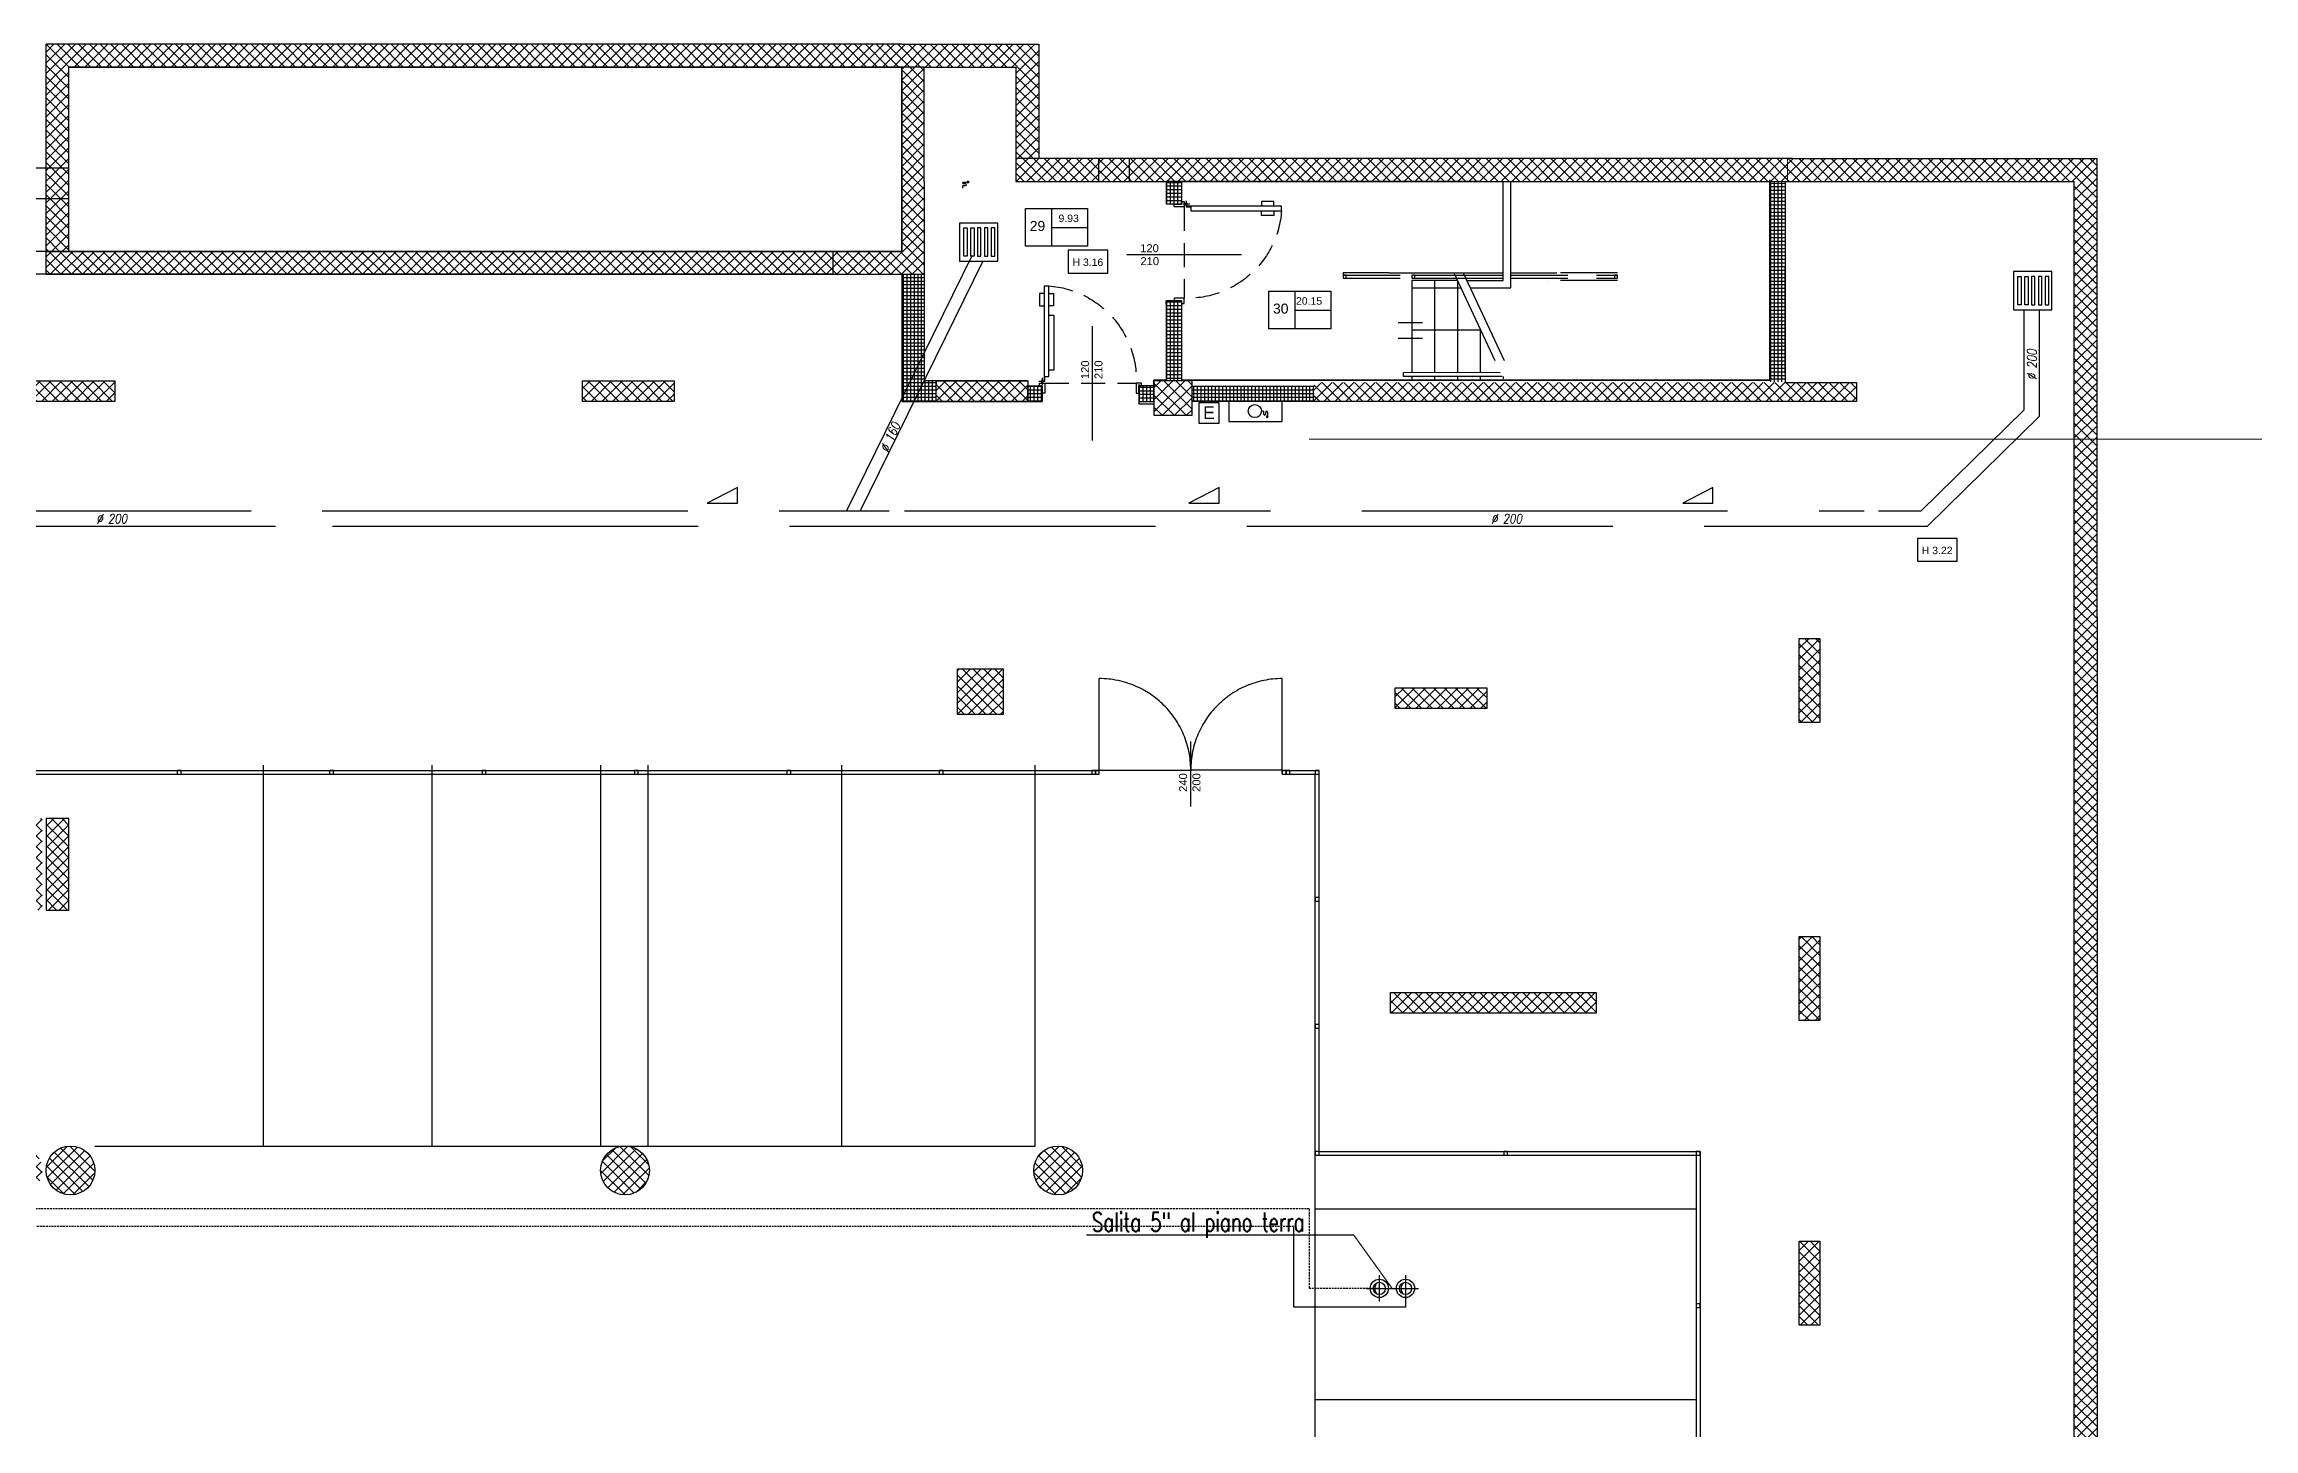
# Model space of a CAD drawing. Header units: millimetres. Extents: x 24747 to 137666, y -34589 to 43444.
# Drawn here: x 115329 to 118228, y 40539 to 42356 of the extents above; entities that cross this region are included whole.
import ezdxf
from ezdxf.enums import TextEntityAlignment as Align

# ---------------------------------------------------------------- set-up
doc = ezdxf.new("R2010")
doc.units = ezdxf.units.MM
doc.header["$LTSCALE"] = 10
for name, pattern in [('ACAD_ISO02W100', [15, 12, -3]), ('CONTINOUS', [0]), ('DASHDOT', [25.4, 12.7, -6.35, 0, -6.35]), ('HIDDEN', [0.375, 0.25, -0.125]), ('HIDDEN2', [4.7625, 3.175, -1.5875])]:
    doc.linetypes.add(name, pattern=pattern)
for name, color, linetype in [('Collettori Maxi', 7, 'Continuous'), ('EPC INTERRATO DEFINITIVO PILASTRI', 5, 'Continuous'), ('Idranti', 8, 'Continuous'), ('linea acqua bianca', 150, 'Continuous'), ('MR_MURATURA REI 120', 41, 'Continuous'), ('MR_MURATURA REI 180', 150, 'Continuous'), ('Pannelli', 7, 'Continuous'), ('TUBAZIONI', 6, 'Continuous'), ('VVF-SIMBOLI', 1, 'Continuous'), ('X_LINEE SCARICO', 1, 'Continuous'), ('X_MURI', 3, 'Continuous'), ('X_Numerazione camere', 8, 'Continuous'), ('X_Parcheggi', 5, 'Continuous'), ('X_quote serramenti interni', 251, 'CONTINOUS'), ('X_Serramenti Int', 1, 'Continuous')]:
    doc.layers.add(name, color=color, linetype=linetype)
doc.layers.add('EPC RETINI PIANO INTERRATO DEFINITIVO', color=4, linetype='Continuous', lineweight=0)
doc.layers.add('X_SCALE', color=1, linetype='Continuous', lineweight=25)
doc.styles.add('ARIAL', font='arial.ttf')
doc.styles.add('nomi', font='arial.ttf')
doc.styles.add('ROMANS', font='romans')
doc.styles.add('testo indicazioni', font='romans.shx', dxfattribs={"width": 0.8, "oblique": 10, "height": 17.5})
pattern_1 = [(45, (115279.709, -15009.218), (-7.0710678, 7.0710678), []), (135, (115279.709, -15009.218), (-7.0710678, -7.0710678), [])]
pattern_2 = [(269.999941, (115279.709, -15009.2183), (4.7625, -4.9e-06), []), (359.999941, (115279.709, -15009.2183), (4.9e-06, 4.7625), [])]
pattern_3 = [(45, (115279.709, -15009.218), (-7.0710678, 7.0710678), []), (135, (115279.709, -15009.218), (-7.0710678, -7.0710678), [])]
pattern_4 = [(269.999941, (115279.709, -15009.2183), (4.7625, -4.9e-06), []), (359.999941, (115279.709, -15009.2183), (4.9e-06, 4.7625), [])]

# ---------------------------------------------------------------- blocks, each defined once
blk = doc.blocks.new('colonna')
at = {"layer": 'TUBAZIONI', "color": 1, "linetype": 'DASHDOT'}
for p, q in [((-17, 0), (17, 0)), ((0, 17.2), (0, -17.2))]:
    blk.add_line(p, q, dxfattribs=at)
at = {"layer": 'TUBAZIONI', "color": 1}
for radius in [12, 8]:
    blk.add_circle((0, 0), radius, dxfattribs=at)
blk.add_arc((4, 0), 10, 130.4205, 229.5795, dxfattribs=at)
blk = doc.blocks.new('porta 120 metallica')
blk.add_line((66, 71.6), (66, -78.7))
at = {"linetype": 'ByBlock'}
for p, q in [((-4.4, -6.2), (3.4, -6.2)), ((0.1, -10.8), (0.1, -1.7))]:
    blk.add_line(p, q, dxfattribs=at)
at = {"color": 5, "linetype": 'HIDDEN2'}
blk.add_line((3.5, -3.5), (123.5, -3.5), dxfattribs=at)
at = {"linetype": 'ByBlock'}
for points in [[(-3.5, 0), (-3.5, -3.5), (3.5, -3.5), (3.5, 9.5), (0, 9.5), (0, 0)], [(123.5, -3.5), (123.5, 9.5), (127, 9.5), (127, 0), (130.5, 0), (130.5, -3.5)], [(8.8, -12.3), (8.8, -131.2), (3.5, -131.2), (3.5, -131.2), (2.8, -131.2), (2.8, -6.2), (3.5, -6.2), (3.5, -12.3)]]:
    blk.add_lwpolyline(points, close=True, dxfattribs=at)
for points in [[(2.8, -121.4), (-3.3, -121.4), (-3.3, -105.1), (2.8, -105.1)], [(8.8, -121.4), (14.9, -121.4), (14.9, -105.1), (8.8, -105.1)]]:
    blk.add_lwpolyline(points, dxfattribs=at)
blk.add_circle((0.1, -6.2), 1.51, dxfattribs=at)
at = {"color": 5, "linetype": 'HIDDEN2'}
blk.add_arc((0, -8), 123.6, 274.0732, 2.0664, dxfattribs=at)
blk = doc.blocks.new('Estintore')
at = {"layer": 'VVF-SIMBOLI', "color": 1}
blk.add_lwpolyline([(-0.531, -0.531), (0, -0.531), (0, 0), (-0.531, 0)], close=True, dxfattribs=at)
at = {"layer": 'VVF-SIMBOLI', "color": 1, "style": 'ARIAL'}
blk.add_text('E', height=0.332, dxfattribs=at).set_placement((-0.266, -0.421), align=Align.CENTER)

msp = doc.modelspace()

# ---------------------------------------------------------------- hatches: boundary and pattern name
at = {"layer": 'EPC RETINI PIANO INTERRATO DEFINITIVO'}
h = msp.add_hatch(dxfattribs=at)
h.set_pattern_fill('_USER', color=256, scale=10, angle=45, style=0, double=1, pattern_type=0)
h.set_pattern_definition(pattern_1)
h.paths.add_polyline_path([(115331.04039, 42356.32331), (115331.04039, 42084.30505), (115361.03923, 42084.30506), (115361.03923, 42326.32447), (116483.39357, 42326.32447), (116603.7356, 42326.32447), (116603.7356, 42206.32454), (116633.7356, 42206.32322), (116633.7356, 42356.32331), (116453.7356, 42356.32331)])
h = msp.add_hatch(dxfattribs=at)
h.set_pattern_fill('_USER', color=256, scale=10, angle=45, style=0, double=1, pattern_type=0)
h.set_pattern_definition(pattern_1)
h.paths.add_polyline_path([(116453.7356, 42084.30458), (116363.73572, 42084.30493), (116363.7356, 42054.30505), (116483.39357, 42054.30506), (116483.39357, 42176.32931), (116483.39357, 42326.32447), (116453.7356, 42326.32447)])
h = msp.add_hatch(dxfattribs=at)
h.set_pattern_fill('_USER', color=256, scale=10, angle=45, style=0, double=1, pattern_type=0)
h.set_pattern_definition(pattern_1)
h.paths.add_polyline_path([(116333.7356, 42084.30505), (116363.7356, 42084.30505), (116363.7356, 42054.30506), (115829.41661, 42054.305), (115829.41661, 42084.30506)])
h.paths.add_polyline_path([(116603.7356, 42176.32931), (116603.7356, 42206.31886), (117616.2509, 42206.27955), (117616.2509, 42176.32931)])
h = msp.add_hatch(dxfattribs=at)
h.set_pattern_fill('_USER', color=256, scale=10, angle=45, style=0, double=1, pattern_type=0)
h.set_pattern_definition(pattern_1)
h.paths.add_polyline_path([(117616.2509, 42176.27945), (117621.66599, 42176.27945), (117621.66663, 42206.2795), (117616.2509, 42206.27971)])
h.paths.add_polyline_path([(117668.31905, 42176.27945), (117668.31841, 42206.27945), (117623.01661, 42206.27945), (117621.66663, 42206.2795), (117621.66599, 42176.27945)])
h = msp.add_hatch(dxfattribs=at)
h.set_pattern_fill('_USER', color=256, scale=10, angle=45, style=0, double=1, pattern_type=0)
h.set_pattern_definition(pattern_1)
h.paths.add_polyline_path([(118022.34092, 40653.34221), (118022.34092, 41604.77162), (118022.34092, 41634.77162), (117992.34092, 41634.77162), (117992.34092, 39448.32073), (117868.39699, 39448.32073), (117838.39699, 39448.32073), (117838.39699, 39418.32073), (117868.39699, 39418.32073), (118022.34092, 39418.32073)])
h.paths.add_polyline_path([(118022.34092, 42206.27945), (117668.31841, 42206.27945), (117668.31905, 42176.27945), (117992.34092, 42176.27945), (117992.34092, 41634.77162), (118022.34092, 41634.77162)])
h.paths.add_polyline_path([(117995.98934, 41134.43265), (118018.47759, 41134.43265), (118018.47759, 41156.14857), (117995.98934, 41156.14857)], flags=24)
h.paths.add_polyline_path([(117948.69671, 39421.96915), (117948.69671, 39444.4574), (117926.9808, 39444.4574), (117926.9808, 39421.96915)], flags=24)
h.paths.add_polyline_path([(117995.98934, 40600.76576), (118018.47759, 40600.76576), (118018.47759, 40622.48168), (117995.98934, 40622.48168)], flags=24)
h.paths.add_polyline_path([(117995.98934, 41585.24347), (118018.47759, 41585.24347), (118018.47759, 41606.95939), (117995.98934, 41606.95939)], flags=24)
h.paths.add_polyline_path([(117760.21601, 42179.92787), (117760.21601, 42202.41612), (117738.50009, 42202.41612), (117738.50009, 42179.92787)], flags=24)
h = msp.add_hatch(dxfattribs=at)
h.set_pattern_fill('_USER', color=256, scale=10, angle=45, style=0, double=1, pattern_type=0)
h.set_pattern_definition(pattern_3)
h.paths.add_polyline_path([(115809.37617, 42084.30505), (115331.04039, 42084.30505), (115331.04039, 42054.30506), (115809.37617, 42054.30506)])
h = msp.add_hatch(dxfattribs=at)
h.set_pattern_fill('_USER', color=256, scale=10, angle=45, style=0, double=1, pattern_type=0)
h.set_pattern_definition(pattern_3)
h.paths.add_polyline_path([(115829.37617, 42084.30505), (115809.37617, 42084.30505), (115809.37617, 42054.30506), (115829.37617, 42054.30506)])
h = msp.add_hatch(dxfattribs=at)
h.set_pattern_fill('_USER', color=256, scale=10, angle=45, style=0, double=1, pattern_type=0)
h.set_pattern_definition(pattern_1)
h.paths.add_polyline_path([(114940.04856, 42003.22285), (114913.04856, 42003.22285), (114913.04856, 41924.30506), (114940.04856, 41924.30506)])
h.paths.add_polyline_path([(114940.04856, 41924.30506), (114913.04856, 41924.30506), (114913.04856, 41893.22285), (114940.04856, 41893.22285)])
h.paths.add_polyline_path([(115261.04077, 41978.16201), (115234.04077, 41978.16201), (115234.04077, 41924.30506), (115261.04077, 41924.30506)])
h.paths.add_polyline_path([(115306.0365, 41887.35594), (115306.0365, 41914.35594), (115261.04077, 41914.35594), (115261.04077, 41924.30506), (115234.04077, 41924.30506), (115234.04077, 41887.35594)])
h.paths.add_polyline_path([(115421.0365, 41887.35594), (115421.0365, 41914.35594), (115311.0365, 41914.35594), (115311.0365, 41887.35594)])
h.paths.add_polyline_path([(116035.02151, 41914.35594), (116035.02151, 41887.35595), (116155.02151, 41887.35595), (116155.02151, 41914.35594)])
h.paths.add_polyline_path([(116032.72081, 41889.50437), (116032.72081, 41911.99261), (116011.0049, 41911.99261), (116011.0049, 41889.50437)], flags=9)
h = msp.add_hatch(dxfattribs=at)
h.set_pattern_fill('_USER', color=256, scale=10, angle=45, style=0, double=1, pattern_type=0)
h.set_pattern_definition(pattern_1)
h.paths.add_polyline_path([(116499.14593, 41914.34089), (116619.14593, 41914.34089), (116619.14593, 41887.34089), (116499.14593, 41887.34089)])
h = msp.add_hatch(dxfattribs=at)
h.set_pattern_fill('ANSI37', color=256, scale=3.5, angle=180, style=0)
h.set_pattern_definition([(225, (157624.513, 6383.593), (7.857724, -7.857724), []), (315, (157624.513, 6383.593), (7.857724, 7.857724), [])])
h.paths.add_polyline_path([(116834.80509, 41914.34089), (116784.80509, 41914.34089), (116784.80509, 41869.34089), (116834.80509, 41869.34089)])
h = msp.add_hatch(dxfattribs=at)
h.set_pattern_fill('_USER', color=256, scale=10, angle=45, style=0, double=1, pattern_type=0)
h.set_pattern_definition(pattern_1)
h.paths.add_polyline_path([(117668.32518, 41887.33936), (117668.32465, 41912.34598), (117613.01732, 41912.34598), (116995.01442, 41912.34598), (116995.01442, 41887.31223)])
h = msp.add_hatch(dxfattribs=at)
h.set_pattern_fill('_USER', color=256, scale=10, angle=45, style=0, double=1, pattern_type=0)
h.set_pattern_definition(pattern_1)
h.paths.add_polyline_path([(117668.32465, 41912.34598), (117668.32518, 41887.33936), (117706.45272, 41887.34089), (117706.45166, 41912.34598)])
h = msp.add_hatch(dxfattribs=at)
h.set_pattern_fill('_USER', color=256, scale=10, angle=45, style=0, double=1, pattern_type=0)
h.set_pattern_definition(pattern_1)
h.paths.add_polyline_path([(117631.49252, 41576.3262), (117658.49252, 41576.3262), (117658.49252, 41466.3262), (117631.49252, 41466.3262)])
h = msp.add_hatch(dxfattribs=at)
h.set_pattern_fill('_USER', color=256, scale=10, angle=45, style=0, double=1, pattern_type=0)
h.set_pattern_definition(pattern_1)
h.paths.add_polyline_path([(116526.91573, 41536.5314), (116586.91573, 41536.5314), (116586.91573, 41476.5314), (116526.91573, 41476.5314)])
h = msp.add_hatch(dxfattribs=at)
h.set_pattern_fill('_USER', color=256, scale=10, angle=45, style=0, double=1, pattern_type=0)
h.set_pattern_definition(pattern_1)
h.paths.add_polyline_path([(117101.35344, 41511.7952), (117221.35344, 41511.7952), (117221.35344, 41484.71521), (117101.35344, 41484.71521)])
h = msp.add_hatch(dxfattribs=at)
h.set_pattern_fill('_USER', color=256, scale=10, angle=45, style=0, double=1, pattern_type=0)
h.set_pattern_definition([(45, (157624.513, 6421.593), (-7.0710678, 7.0710678), []), (135, (157624.513, 6421.593), (-7.0710678, -7.0710678), [])])
h.paths.add_polyline_path([(115331.05219, 41220.02444), (115361.05219, 41220.02444), (115361.05219, 41340.02444), (115331.05219, 41340.02444)])
h.paths.add_polyline_path([(115296.05219, 41220.0241), (115326.05219, 41220.0241), (115326.05219, 41340.0241), (115296.05219, 41340.0241)])
h = msp.add_hatch(dxfattribs=at)
h.set_pattern_fill('_USER', color=256, scale=10, angle=45, style=0, double=1, pattern_type=0)
h.set_pattern_definition(pattern_1)
h.paths.add_polyline_path([(117095.18746, 41111.76306), (117095.18746, 41084.76307), (117365.18746, 41084.76307), (117365.18746, 41111.76306)])
h.paths.add_polyline_path([(117631.55047, 41075.1442), (117658.55047, 41075.1442), (117658.55047, 41185.1442), (117631.55047, 41185.1442)])
h = msp.add_hatch(dxfattribs=at)
h.set_pattern_fill('_USER', color=256, scale=10, angle=45, style=0, double=1, pattern_type=0)
h.set_pattern_definition([(45, (157624.513, 6383.593), (-7.0710678, 7.0710678), []), (135, (157624.513, 6383.593), (-7.0710678, -7.0710678), [])])
edge = h.paths.add_edge_path()
edge.add_arc((116659.03264, 40878.26957), 32, 0, 360)
edge = h.paths.add_edge_path()
edge.add_arc((116090.6751, 40878.26957), 32, 0, 360)
edge = h.paths.add_edge_path()
edge.add_arc((115363.0444, 40878.26957), 32, 0, 360)
edge = h.paths.add_edge_path()
edge.add_arc((115294.0444, 40878.26957), 32, 0, 360)
edge = h.paths.add_edge_path()
edge.add_arc((114544.20253, 40878.26957), 32, 0, 360)
edge = h.paths.add_edge_path()
edge.add_arc((113439.50477, 40878.26957), 32, 0, 360)
h = msp.add_hatch(dxfattribs=at)
h.set_pattern_fill('_USER', color=256, scale=10, angle=45, style=0, double=1, pattern_type=0)
h.set_pattern_definition([(45, (157624.513, 6378.591), (-7.0710678, 7.0710678), []), (135, (157624.513, 6378.591), (-7.0710678, -7.0710678), [])])
h.paths.add_polyline_path([(117631.55047, 40785.28012), (117658.55047, 40785.28012), (117658.55047, 40675.28012), (117631.55047, 40675.28012)])
at = {"layer": 'MR_MURATURA REI 120'}
h = msp.add_hatch(dxfattribs=at)
h.set_pattern_fill('NET', color=5, scale=1.5, angle=269.99994123, style=0)
h.set_pattern_definition([(89.999941, (171865.816, 39607.9527), (4.7625, -4.9e-06), []), (359.999941, (171865.816, 39607.9527), (-4.9e-06, -4.7625), [])])
h.paths.add_polyline_path([(116820.83605, 42176.28729), (116800.83657, 42176.28868), (116800.8353, 42146.52541), (116820.8353, 42146.5268)])
h = msp.add_hatch(dxfattribs=at)
h.set_pattern_fill('NET', color=5, scale=1.5, angle=180, style=0)
h.set_pattern_definition([(7e-15, (114093.9926, -13157.677), (6e-16, -4.7625), []), (270, (114093.9926, -13157.677), (-4.7625, -9e-16), [])])
h.paths.add_polyline_path([(116784.80509, 41887.34089), (116784.80509, 41907.81086), (116764.97399, 41907.76414), (116764.97399, 41887.34089)])
at = {"layer": 'MR_MURATURA REI 180'}
h = msp.add_hatch(dxfattribs=at)
h.set_pattern_fill('NET', color=5, scale=1.5, angle=269.99994123, style=0)
h.set_pattern_definition(pattern_4)
h.paths.add_polyline_path([(117613.01672, 42176.28109), (117593.01724, 42176.28248), (117593.01653, 41913.32686), (117613.01653, 41913.32825)])
h = msp.add_hatch(dxfattribs=at)
h.set_pattern_fill('NET', color=5, scale=1.5, angle=269.99994123, style=0)
h.set_pattern_definition(pattern_2)
h.paths.add_polyline_path([(116453.73562, 41891.15901), (116483.39359, 41951.51265), (116483.39357, 42054.30506), (116453.7356, 42054.30506)])
h = msp.add_hatch(dxfattribs=at)
h.set_pattern_fill('NET', color=5, scale=1.5, angle=269.99994123, style=0)
h.set_pattern_definition([(89.999941, (171865.8156, 39451.1903), (4.7625, -4.9e-06), []), (359.999941, (171865.8156, 39451.1903), (-4.9e-06, -4.7625), [])])
h.paths.add_polyline_path([(116820.83579, 42019.52487), (116800.83631, 42019.52626), (116800.83542, 41915.32698), (116820.83542, 41915.32837)])
h = msp.add_hatch(dxfattribs=at)
h.set_pattern_fill('NET', color=5, scale=1.5, angle=269.99994123, style=0)
h.set_pattern_definition(pattern_2)
h.paths.add_polyline_path([(116469.68684, 41887.34089), (116453.73562, 41887.34089), (116453.73562, 41891.15901), (116483.39359, 41951.51265), (116483.39359, 41915.23399)])
h = msp.add_hatch(dxfattribs=at)
h.set_pattern_fill('NET', color=5, scale=1.5, angle=269.99994123, style=0)
h.set_pattern_definition(pattern_2)
h.paths.add_polyline_path([(116499.14593, 41887.3409), (116499.14593, 41887.34091), (116499.14593, 41914.34089), (116483.39359, 41914.34089), (116483.39359, 41915.23399), (116469.68684, 41887.34089)])
h = msp.add_hatch(dxfattribs=at)
h.set_pattern_fill('NET', color=5, scale=1.5, angle=269.99994123, style=0)
h.set_pattern_definition(pattern_4)
h.paths.add_polyline_path([(116619.14593, 41887.34089), (116619.14593, 41907.81086), (116637.97456, 41907.7665), (116637.97399, 41887.34089)])
h = msp.add_hatch(dxfattribs=at)
h.set_pattern_fill('NET', color=5, scale=1.5, angle=269.99994123, style=0)
h.set_pattern_definition([(269.999941, (115279.709, -15009.2183), (4.7625, -4.9e-06), []), (359.999941, (115279.709, -15009.2183), (4.9e-06, 4.7625), [])])
h.paths.add_polyline_path([(116995.01442, 41907.31223), (116834.80509, 41907.30577), (116834.80509, 41887.30577), (116995.01442, 41887.31223)])

# ---------------------------------------------------------------- linework, layer by layer
at = {"layer": 'Collettori Maxi', "lineweight": 0, "ltscale": 10}
msp.add_line((120952.81743, 41837.90995, 0), (116988.50973, 41837.90995, 0), dxfattribs=at)
at = {"layer": 'EPC INTERRATO DEFINITIVO PILASTRI', "elevation": 0}
msp.add_lwpolyline([(116499.14593, 41914.34089), (116619.14593, 41914.34089), (116619.14593, 41887.34089), (116499.14593, 41887.34089)], close=True, dxfattribs=at)
at = {"layer": 'EPC INTERRATO DEFINITIVO PILASTRI'}
msp.add_lwpolyline([(116834.80509, 41914.34089), (116784.80509, 41914.34089), (116784.80509, 41869.34089), (116834.80509, 41869.34089)], close=True, dxfattribs=at)
for centre in [(116090.6751, 40878.26957, 0), (116659.03264, 40878.26957, 0)]:
    msp.add_circle(centre, 32, dxfattribs=at)
at = {"layer": 'EPC RETINI PIANO INTERRATO DEFINITIVO'}
for p, q in [((117616.2509, 42176.32931, 0), (117616.2509, 42206.27955, 0)), ((117586.2509, 42176.32931, 0), (117616.2509, 42176.32931, 0))]:
    msp.add_line(p, q, dxfattribs=at)
at = {"layer": 'Idranti'}
for p, q in [((116533.43631, 42169.3073), (116533.43631, 42167.33994)), ((116537.38417, 42170.553), (116534.77919, 42170.553)), ((116534.83865, 42175.22399), (116540.10938, 42175.22399)), ((116537.44176, 42173.0474), (116534.83865, 42173.0474)), ((116542.2124, 42175.22399), (116540.10938, 42176.48061)), ((116540.10938, 42176.48061), (116540.10938, 42173.96738)), ((116542.2124, 42175.22399), (116540.10938, 42173.96738)), ((116483.39357, 42130.79821, 0), (116483.39357, 42060.79821, 0)), ((116883.07999, 41887.30913, 0), (116883.07999, 41861.30913, 0)), ((116927.65321, 41874.85053, 0), (116925.68585, 41874.85053, 0)), ((116928.89891, 41870.90267, 0), (116928.89891, 41873.50765, 0)), ((116931.39331, 41870.84508, 0), (116931.39331, 41873.44819, 0)), ((116933.5699, 41866.07443, 0), (116932.31328, 41868.17746, 0)), ((116934.82651, 41868.17746, 0), (116932.31328, 41868.17746, 0)), ((116933.5699, 41873.44819, 0), (116933.5699, 41868.17746, 0)), ((116933.5699, 41866.07443, 0), (116934.82651, 41868.17746, 0)), ((116953.07999, 41861.30913, 0), (116953.07999, 41887.30913, 0)), ((116883.07999, 41861.30913, 0), (116953.07999, 41861.30913, 0))]:
    msp.add_line(p, q, dxfattribs=at)
at = {"layer": 'Idranti', "elevation": 0}
msp.add_lwpolyline([(116953.07999, 41876.8812), (116953.07999, 41887.30913), (116883.07999, 41887.30913)], dxfattribs=at)
at = {"layer": 'Idranti'}
msp.add_circle((116917.0934, 41874.85053, 0), 8.59245, dxfattribs=at)
for centre, radius, start, end in [((116534.68553, 42169.3073), 1.24922, 85.7003626, 180), ((116534.83865, 42174.1357), 1.0883, 90, 270), ((116537.47782, 42171.7987), 1.24922, 265.7003626, 91.65414915), ((116927.65321, 41873.60131, 0), 1.24922, 355.7003626, 90), ((116930.14461, 41870.80902, 0), 1.24922, 175.7003626, 1.65414915), ((116932.4816, 41873.44819, 0), 1.0883, 0, 180)]:
    msp.add_arc(centre, radius, start, end, dxfattribs=at)
at = {"layer": 'linea acqua bianca', "linetype": 'ACAD_ISO02W100', "ltscale": 4}
for p, q in [((109621.93801, 42193.90076), (115361.03923, 42193.90076)), ((109621.93801, 42153.90076), (115361.03923, 42153.90076))]:
    msp.add_line(p, q, dxfattribs=at)
at = {"layer": 'MR_MURATURA REI 120', "color": 5}
msp.add_lwpolyline([(116784.80509, 41887.34089), (116784.80509, 41887.34089), (116784.80509, 41907.81086), (116764.97399, 41907.76414), (116764.97399, 41887.34089), (116784.80509, 41887.34089)], dxfattribs=at)
at = {"layer": 'MR_MURATURA REI 180', "color": 5}
msp.add_line((116995.01442, 41907.20856, 0), (116834.80509, 41907.20856), dxfattribs=at)
at = {"layer": 'MR_MURATURA REI 180', "color": 5, "elevation": 0}
msp.add_lwpolyline([(116619.14593, 41887.34089), (116619.14593, 41887.34089), (116619.14593, 41907.81086), (116637.97456, 41907.7665), (116637.97399, 41887.34089), (116619.14593, 41887.34089)], dxfattribs=at)
at = {"layer": 'Pannelli', "color": 1, "linetype": 'Continuous'}
msp.add_line((117046.96845, 40793.15864, 0), (116696.15248, 40793.15864, 0), dxfattribs=at)
at = {"layer": 'Pannelli', "color": 1, "linetype": 'Continuous', "lineweight": 0}
msp.add_line((117046.96845, 40793.15864, 0), (117097.436, 40723.47874), dxfattribs=at)
at = {"layer": 'TUBAZIONI', "linetype": 'HIDDEN'}
for p, q in [((116988.50973, 40827.79318, 0), (113024.20203, 40827.79318, 0)), ((116988.50973, 40827.79318, 0), (116988.50973, 40723.47874)), ((116968.20227, 40804.66637), (113047.24275, 40804.66637)), ((117080.48396, 40723.47874), (116988.50973, 40723.47874))]:
    msp.add_line(p, q, dxfattribs=at)
at = {"layer": 'TUBAZIONI'}
for p, q in [((116968.20227, 40698.95221), (116968.20227, 40804.66637)), ((117114.83944, 40723.47874), (117114.83944, 40698.95221)), ((117003.50973, 40698.95221), (116968.20227, 40698.95221)), ((117114.83944, 40698.95221), (117003.50973, 40698.95221))]:
    msp.add_line(p, q, dxfattribs=at)
at = {"layer": 'X_LINEE SCARICO', "linetype": 'ACAD_ISO02W100', "ltscale": 2}
msp.add_line((116712.15561, 42206.42567, 0), (116712.15561, 42176.42566, 0), dxfattribs=at)
at = {"layer": 'X_LINEE SCARICO', "linetype": 'ACAD_ISO02W100', "ltscale": 4}
for p, q in [((116752.15561, 42206.42567, 0), (116752.15561, 42176.42566, 0)), ((116545.89291, 42078.69811), (116381.32544, 41743.80505, 0)), ((116560.25278, 42071.64163), (116399.15289, 41743.80505, 0)), ((117926.30436, 42008.32685), (117926.30436, 41876.06595)), ((117946.30436, 42008.32685), (117946.30436, 41867.6688)), ((117926.30436, 41876.06595), (117791.4752, 41743.80505)), ((117946.30436, 41867.6688), (117799.64704, 41723.80505)), ((116238.1705, 41774.4239, 0), (116198.51955, 41754.09133, 0)), ((116198.51955, 41754.09133, 0), (116238.1705, 41754.09133, 0)), ((116238.1705, 41754.09133, 0), (116238.1705, 41774.4239, 0)), ((116870.32017, 41774.4239, 0), (116830.66922, 41754.09133, 0)), ((116830.66922, 41754.09133, 0), (116870.32017, 41754.09133, 0)), ((116870.32017, 41754.09133, 0), (116870.32017, 41774.4239, 0)), ((117518.19505, 41774.4239, 0), (117478.54411, 41754.09133, 0)), ((117478.54411, 41754.09133, 0), (117518.19505, 41754.09133, 0)), ((117518.19505, 41754.09133, 0), (117518.19505, 41774.4239, 0)), ((113952.1259, 41723.80505, 0), (115706.72218, 41723.80505, 0)), ((114520.1306, 41743.80505, 0), (115673.16334, 41743.80505, 0)), ((115693.16334, 41743.80505, 0), (116437.49766, 41743.80505, 0)), ((115706.72218, 41723.80505, 0), (117799.64704, 41723.80505, 0)), ((116457.49766, 41743.80505, 0), (117716.4721, 41743.80505, 0)), ((117735.38909, 41743.80505, 0), (117791.4752, 41743.80505, 0))]:
    msp.add_line(p, q, dxfattribs=at)
for points in [[(116529.78788, 42071.64163), (116579.78788, 42071.64163), (116579.78788, 42121.64163), (116529.78788, 42121.64163)], [(116539.78035, 42078.14163), (116535.28035, 42078.14163), (116535.28035, 42115.14163), (116539.78035, 42115.14163)], [(116548.78035, 42078.14163), (116544.28035, 42078.14163), (116544.28035, 42115.14163), (116548.78035, 42115.14163)], [(116553.28035, 42078.14163), (116557.78035, 42078.14163), (116557.78035, 42115.14163), (116553.28035, 42115.14163)], [(116562.28035, 42078.14163), (116566.78035, 42078.14163), (116566.78035, 42115.14163), (116562.28035, 42115.14163)], [(116571.28035, 42078.14163), (116575.78035, 42078.14163), (116575.78035, 42115.14163), (116571.28035, 42115.14163)], [(117912.81189, 42007.90845), (117962.81189, 42007.90845), (117962.81189, 42057.90845), (117912.81189, 42057.90845)], [(117922.80436, 42014.40845), (117918.30436, 42014.40845), (117918.30436, 42051.40845), (117922.80436, 42051.40845)], [(117931.80436, 42014.40845), (117927.30436, 42014.40845), (117927.30436, 42051.40845), (117931.80436, 42051.40845)], [(117936.30436, 42014.40845), (117940.80436, 42014.40845), (117940.80436, 42051.40845), (117936.30436, 42051.40845)], [(117945.30436, 42014.40845), (117949.80436, 42014.40845), (117949.80436, 42051.40845), (117945.30436, 42051.40845)], [(117954.30436, 42014.40845), (117958.80436, 42014.40845), (117958.80436, 42051.40845), (117954.30436, 42051.40845)]]:
    msp.add_lwpolyline(points, close=True, dxfattribs=at)
at = {"layer": 'X_MURI'}
for p, q in [((116453.7356, 42356.32331, 0), (115331.04039, 42356.32331, 0)), ((115331.04039, 42084.30506, 0), (115331.04039, 42356.32331, 0)), ((116453.7356, 42356.32331, 0), (116633.7356, 42356.32331, 0)), ((116633.7356, 42356.32331, 0), (116633.7356, 42206.31751, 0)), ((116483.39357, 42326.32447), (115361.03923, 42326.32447)), ((115361.03923, 42084.30506, 0), (115361.03923, 42326.32447)), ((116483.39357, 42326.32352, 0), (116468.39357, 42326.32352, 0)), ((116483.39357, 42326.32447), (116603.7356, 42326.32447, 0)), ((116603.7356, 42326.32447, 0), (116603.7356, 42206.31751, 0)), ((116603.7356, 42206.32454, 0), (116603.7356, 42176.32931, 0)), ((116483.39357, 42176.32931, 0), (116483.39357, 42054.30505, 0)), ((117593.01652, 42176.40637, 0), (117593.01653, 41915.32653)), ((117613.01596, 42176.32931, 0), (117613.01732, 41912.34598, 0)), ((115331.04039, 42084.30505, 0), (116333.7356, 42084.30505, 0)), ((115331.04039, 42054.30505, 0), (115331.04039, 42084.30505, 0)), ((116363.7356, 42054.30505, 0), (116363.73572, 42084.30493, 0)), ((115331.04039, 42054.30505, 0), (116343.73633, 42054.30498)), ((116363.7356, 42054.30506, 0), (116343.73633, 42054.30498)), ((116363.7356, 42054.30505, 0), (116483.39357, 42054.30506, 0)), ((116453.7356, 42054.30506), (116453.73562, 41887.34089, 0)), ((116483.39357, 42054.30505, 0), (116483.39359, 41914.34089)), ((116499.14593, 41914.34089), (116483.39359, 41914.34089)), ((116619.14593, 41914.34089), (116499.14593, 41914.34089)), ((116499.14593, 41914.34089), (116499.14593, 41907.76592)), ((117706.45166, 41887.34089, 0), (116834.80509, 41887.30577, 0))]:
    msp.add_line(p, q, dxfattribs=at)
at = {"layer": 'X_MURI', "ltscale": 4}
for p, q in [((116483.39357, 42176.32931, 0), (116483.39357, 42326.32352, 0)), ((117623.01661, 42206.27945, 0), (116603.7356, 42206.32454, 0)), ((117623.01661, 42206.27945, 0), (118022.34092, 42206.27945)), ((118022.34092, 41604.77162, 0), (118022.34092, 42206.27945, 0)), ((116603.7356, 42176.32931, 0), (117593.01651, 42176.32931, 0)), ((117593.01652, 42176.40637, 0), (117593.01611, 41915.32653, 0)), ((117613.01661, 42176.27945, 0), (117992.34092, 42176.27945, 0)), ((117918.32823, 42176.27945), (117992.34092, 42176.27945, 0)), ((117992.34092, 41634.77162, 0), (117992.34092, 42176.27945, 0)), ((116333.7356, 42084.30506, 0), (113390.29494, 42084.30506, 0)), ((116343.73633, 42054.30498), (113420.29494, 42054.30506, 0)), ((116333.7356, 42054.30506, 0), (116363.7356, 42054.30506, 0)), ((117613.01639, 42064.30462), (117613.01655, 42064.30462)), ((117613.01729, 41924.30462), (117613.01655, 42064.30462)), ((116453.73562, 41887.34089, 0), (116637.97226, 41887.34091)), ((116619.14593, 41887.34091), (116499.14593, 41887.34091)), ((117992.34092, 39448.32073, 0), (117992.34092, 41634.77162, 0)), ((118022.34092, 41604.77162, 0), (118022.34092, 40586.84132)), ((118022.34092, 40653.34221, 0), (118022.34092, 39418.32073, 0))]:
    msp.add_line(p, q, dxfattribs=at)
at = {"layer": 'X_MURI', "ltscale": 2}
for p, q in [((116800.83584, 42176.28868, 0), (116800.83579, 42146.52541, 0)), ((116820.83584, 42176.28865, 0), (116820.83579, 42146.52551, 0)), ((116800.83558, 42019.52541, 0), (116800.83542, 41915.32841)), ((116820.83558, 42019.52551, 0), (116820.83542, 41915.32837)), ((116800.83542, 41915.32841), (116784.80509, 41915.32841))]:
    msp.add_line(p, q, dxfattribs=at)
at = {"layer": 'X_MURI', "color": 253}
msp.add_line((116820.83584, 42176.28865, 0), (116800.83584, 42176.28868, 0), dxfattribs=at)
at = {"layer": 'X_MURI', "ltscale": 30}
for p, q in [((117213.19571, 42176.28845, 0), (116820.83584, 42176.28865, 0)), ((117243.01667, 42046.36482, 0), (117243.01773, 42176.32945, 0)), ((117253.01659, 42036.36425, 0), (117253.01773, 42176.32937, 0)), ((117593.01652, 42176.25225, 0), (117593.01652, 42176.40637, 0)), ((116800.83581, 42146.52541, 0), (116800.83583, 42146.52541, 0)), ((116800.83581, 42146.52541, 0), (116800.83583, 42146.52541, 0)), ((116820.83579, 42146.52487, 0), (116806.80532, 42146.52544, 0)), ((116820.83579, 42146.52487, 0), (116806.80532, 42146.52544, 0)), ((117195.08139, 42046.36753, 0), (117243.01667, 42046.36482, 0)), ((116800.83578, 42014.96911, 0), (116800.83631, 42019.52626, 0)), ((116800.83578, 42014.96911, 0), (116800.83631, 42019.52626, 0)), ((116820.83579, 42019.52487, 0), (116806.80081, 42019.52544, 0)), ((117199.75162, 42036.36727, 0), (117253.01659, 42036.36425, 0)), ((116638.02038, 41907.76639), (116637.97226, 41887.34091, 0)), ((116764.97456, 41907.7663), (116764.97399, 41902.70941, 0)), ((117593.01611, 41915.32679, 0), (116820.83542, 41915.32832)), ((116637.97399, 41884.30505, 0), (116637.97399, 41884.30507, 0)), ((116637.97399, 41884.30505, 0), (116637.97399, 41884.30507, 0)), ((116764.97399, 41884.30457, 0), (116784.80509, 41884.3046, 0)), ((116883.07999, 41887.30913, 0), (116883.07999, 41877.67795, 0))]:
    msp.add_line(p, q, dxfattribs=at)
at = {"layer": 'X_MURI', "ltscale": 10}
for p, q in [((116806.80532, 42146.52544, 0), (116800.83579, 42146.52541, 0)), ((116806.80532, 42146.52544, 0), (116800.83579, 42146.52541, 0)), ((116349.70083, 42054.30562, 0), (116343.73632, 42054.30559, 0)), ((116349.70083, 42054.30562, 0), (116343.73632, 42054.30559, 0)), ((116806.80081, 42019.52544, 0), (116800.8363, 42019.52541, 0)), ((116806.80081, 42019.52544, 0), (116800.8363, 42019.52541, 0)), ((116764.97399, 41910.27366, 0), (116764.97399, 41884.30554, 0)), ((116764.99181, 41907.76418), (116764.97399, 41884.30554, 0))]:
    msp.add_line(p, q, dxfattribs=at)
at = {"layer": 'X_MURI', "elevation": 0}
for points in [[(115361.03923, 42326.32447), (116453.7356, 42326.32447), (116453.7356, 42084.30458), (115361.03923, 42084.30506), (115361.03923, 42326.32447)], [(116333.7356, 42084.30505), (116453.7356, 42084.30458), (116453.7356, 42326.32447)], [(116619.3595, 41914.34089), (116619.3595, 41907.81036), (116637.97456, 41907.81036)], [(117613.01732, 41912.34598), (117706.45166, 41912.34598), (117706.45272, 41887.34089)]]:
    msp.add_lwpolyline(points, dxfattribs=at)
at = {"layer": 'X_MURI', "ltscale": 4, "elevation": 0}
for points in [[(115311.0365, 41914.35594), (115421.0365, 41914.35594), (115421.0365, 41887.35594), (115311.0365, 41887.35594), (115311.0365, 41914.35594)], [(116820.83542, 41915.32697), (117593.01611, 41915.32653)]]:
    msp.add_lwpolyline(points, dxfattribs=at)
msp.add_lwpolyline([(116035.02151, 41914.35594), (116155.02151, 41914.35594), (116155.02151, 41887.35595), (116035.02151, 41887.35595)], close=True, dxfattribs=at)
at = {"layer": 'X_MURI'}
for points in [[(116784.80509, 41915.32841), (116784.8228, 41907.8109), (116764.97457, 41907.81314)], [(116784.80509, 41907.76639), (116784.80509, 41915.32841)]]:
    msp.add_lwpolyline(points, dxfattribs=at)
at = {"layer": 'X_MURI', "ltscale": 30}
msp.add_lwpolyline([(116784.80509, 41884.3046), (116784.80509, 41869.34089), (116834.80509, 41869.34089), (116834.80463, 41887.30577)], dxfattribs=at)
at = {"layer": 'X_MURI', "elevation": 0}
for points in [[(117631.49252, 41576.3262), (117658.49252, 41576.3262), (117658.49252, 41466.3262), (117631.49252, 41466.3262)], [(116526.91573, 41536.5314), (116586.91573, 41536.5314), (116586.91573, 41476.5314), (116526.91573, 41476.5314)], [(116526.91573, 41536.5314), (116586.91573, 41536.5314), (116586.91573, 41476.5314), (116526.91573, 41476.5314)], [(117101.35344, 41511.7952), (117221.35344, 41511.7952), (117221.35344, 41484.71521), (117101.35344, 41484.71521)], [(117631.55047, 41185.1442), (117658.55047, 41185.1442), (117658.55047, 41075.1442), (117631.55047, 41075.1442)], [(117095.18746, 41111.76306), (117365.18746, 41111.76306), (117365.18746, 41084.76307), (117095.18746, 41084.76307)], [(117631.55047, 40785.28012), (117658.55047, 40785.28012), (117658.55047, 40675.28012), (117631.55047, 40675.28012)]]:
    msp.add_lwpolyline(points, close=True, dxfattribs=at)
at = {"layer": 'X_MURI', "ltscale": 2}
msp.add_lwpolyline([(115331.05219, 41220.02444), (115361.05219, 41220.02444), (115361.05219, 41340.02444), (115331.05219, 41340.02444)], close=True, dxfattribs=at)
at = {"layer": 'X_MURI', "ltscale": 30}
msp.add_circle((115363.0444, 40878.26957, 0), 32, dxfattribs=at)
at = {"layer": 'X_MURI'}
for centre in [(116090.6751, 40878.26957, 0), (116659.03264, 40878.26957, 0)]:
    msp.add_circle(centre, 32, dxfattribs=at)
at = {"layer": 'X_Numerazione camere'}
for p, q in [((116650.32638, 42140.66991), (116650.32638, 42091.12897)), ((116650.32638, 42140.66991), (116650.32638, 42091.12897)), ((116650.32638, 42115.89944), (116697.48908, 42115.89944)), ((116650.32638, 42115.89944), (116697.48908, 42115.89944)), ((116969.53076, 42032.22514), (116969.53076, 41982.6842)), ((116969.53076, 42032.22514), (116969.53076, 41982.6842)), ((116969.53076, 42007.45467), (117016.69346, 42007.45467)), ((116969.53076, 42007.45467), (117016.69346, 42007.45467))]:
    msp.add_line(p, q, dxfattribs=at)
for points in [[(116616.11378, 42140.66991), (116697.48908, 42140.66991), (116697.48908, 42091.12897), (116616.11378, 42091.12897)], [(116616.11378, 42140.66991), (116697.48908, 42140.66991), (116697.48908, 42091.12897), (116616.11378, 42091.12897)], [(116672.14946, 42055.96472), (116724.11624, 42055.96472), (116724.11624, 42085.96472), (116672.14946, 42085.96472)], [(116935.31816, 42032.22514), (117016.69346, 42032.22514), (117016.69346, 41982.6842), (116935.31816, 41982.6842)], [(116935.31816, 42032.22514), (117016.69346, 42032.22514), (117016.69346, 41982.6842), (116935.31816, 41982.6842)], [(117786.56965, 41677.76931), (117838.53643, 41677.76931), (117838.53643, 41707.76931), (117786.56965, 41707.76931)]]:
    msp.add_lwpolyline(points, close=True, dxfattribs=at)
at = {"layer": 'X_Parcheggi', "ltscale": 4}
for p, q in [((115616.35247, 40910.27038, 0), (115616.35247, 41410.27038, 0)), ((115837.66053, 40910.27038, 0), (115837.66053, 41410.27038, 0)), ((116058.9686, 40910.27038, 0), (116058.9686, 41410.27038, 0)), ((116120.9686, 40910.27038, 0), (116120.9686, 41410.27038, 0)), ((116375.00257, 40910.27038, 0), (116375.00257, 41410.27038, 0)), ((116629.03654, 40910.27038, 0), (116629.03654, 41410.27038, 0)), ((116629.03654, 40910.27038, 0), (116629.03654, 41410.27038, 0)), ((115395.0444, 40910.27038, 0), (116629.03654, 40910.27038, 0)), ((116996.36263, 40310.31125, 0), (116996.36263, 40910.27038, 0)), ((116996.36263, 40827.79318, 0), (117496.36263, 40827.79318, 0)), ((116996.36263, 40827.79318, 0), (117496.36263, 40827.79318, 0)), ((116996.36263, 40577.79318, 0), (117496.36263, 40577.79318, 0))]:
    msp.add_line(p, q, dxfattribs=at)
at = {"layer": 'X_SCALE', "ltscale": 0.5}
for p, q in [((117593.01448, 41917.30744, 0), (117593.01652, 42178.1752, 0)), ((117033.0155, 42056.36723, 0), (117033.01438, 42049.36575, 0)), ((117093.01676, 42056.37113, 0), (117178.0957, 42056.36903, 0)), ((117123.01673, 42046.36822, 0), (117123.01649, 41925.24736)), ((117127.01506, 42053.3727, 0), (117243.01673, 42053.3727, 0)), ((117127.01506, 42049.3727, 0), (117243.01669, 42049.3727, 0)), ((117153.01667, 42046.36555, 0), (117153.01575, 41925.24209)), ((117183.01593, 42046.36532, 0), (117183.015, 41925.24187, 0)), ((117213.01667, 42046.36504, 0), (117213.01667, 42046.27313, 0)), ((117303.01667, 42046.36432, 0), (117303.01667, 42046.36293, 0)), ((117105.28091, 41991.27758, 0), (117137.14082, 41991.27758, 0)), ((117105.28076, 41970.4586, 0), (117137.14066, 41970.45811, 0)), ((117212.11002, 41980.86726, 0), (117123.0166, 41980.86795, 0)), ((117213.01617, 41981.59447, 0), (117213.01362, 41925.24328)), ((117239.13695, 41925.24209), (117112.09547, 41925.25046)), ((117112.09547, 41920.25046), (117112.09547, 41925.25046)), ((117112.09547, 41920.25046), (117112.09547, 41925.25046)), ((117241.59651, 41920.24209), (117112.09547, 41920.25046)), ((117123.01648, 41920.24741), (117123.01647, 41915.3685)), ((117153.01564, 41920.24209), (117153.01565, 41919.30332)), ((117153.01571, 41920.24209), (117153.01567, 41915.36844)), ((117153.01567, 41920.24209), (117153.01568, 41919.31113)), ((117183.01564, 41920.24209), (117183.01565, 41919.30355)), ((117183.01571, 41920.24209), (117183.01567, 41915.36838)), ((117183.01567, 41920.24209), (117183.01568, 41919.31137)), ((117213.01564, 41920.24209), (117213.01565, 41919.30379)), ((117213.01571, 41920.24209), (117213.01567, 41915.36832)), ((117213.01567, 41920.24209), (117213.01568, 41919.31161)), ((117243.01367, 41920.24209), (117243.01365, 41917.19954)), ((117243.01561, 41920.24209), (117243.01563, 41917.20832)), ((117243.01564, 41920.24209), (117243.01565, 41919.30403)), ((117243.01567, 41920.24209), (117243.01568, 41919.31185))]:
    msp.add_line(p, q, dxfattribs=at)
at = {"layer": 'X_SCALE', "linetype": 'HIDDEN', "ltscale": 30}
for p, q in [((117093.01675, 42056.36886, 0), (117033.0155, 42056.36105, 0)), ((117033.0155, 42053.36573, 0), (117123.01646, 42053.36924, 0)), ((117033.0155, 42049.36575, 0), (117123.01662, 42049.3692, 0)), ((117183.01523, 42046.36822, 0), (117123.01673, 42046.36602, 0)), ((117178.0957, 42056.36903, 0), (117243.01675, 42056.36673, 0)), ((117253.01669, 42049.3727, 0), (117393.01669, 42049.3727, 0)), ((117253.01673, 42053.3727, 0), (117393.01672, 42053.3727, 0)), ((117253.01675, 42056.36638, 0), (117313.31476, 42056.36425, 0)), ((117393.01667, 42046.36385, 0), (117303.01619, 42046.36433, 0)), ((117393.01675, 42056.36385, 0), (117313.31476, 42056.36425, 0)), ((117123.01671, 42036.37161, 0), (117187.4364, 42036.36796, 0))]:
    msp.add_line(p, q, dxfattribs=at)
at = {"layer": 'X_SCALE', "linetype": 'DASHDOT'}
for p, q in [((117178.0957, 42056.36903, 0), (117243.01568, 41917.35708)), ((117190.4108, 42056.36859, 0), (117255.33077, 41917.35664))]:
    msp.add_line(p, q, dxfattribs=at)
at = {"layer": 'X_SCALE', "ltscale": 0.5, "elevation": 0}
for points in [[(117033.01394, 42049.36705), (117037.01394, 42049.36705), (117037.01394, 42053.36705), (117033.01394, 42053.36705)], [(117123.01506, 42049.3727), (117127.01506, 42049.3727), (117127.01506, 42053.3727), (117123.01506, 42053.3727)], [(117389.01671, 42049.3727), (117393.01671, 42049.3727), (117393.01671, 42053.3727), (117389.01671, 42053.3727)]]:
    msp.add_lwpolyline(points, close=True, dxfattribs=at)
at = {"layer": 'X_Serramenti Int', "linetype": 'HIDDEN', "ltscale": 100}
for p, q in [((116713.07652, 41403.77038, 0), (116713.07652, 41523.77038, 0)), ((116953.07652, 41403.77038, 0), (116953.07652, 41523.77038, 0)), ((116833.07729, 41355.71527, 0), (116833.07729, 41441.02889, 0)), ((116713.07652, 41398.77038, 0), (116713.07652, 41403.77038, 0)), ((116713.07652, 41403.77038, 0), (116833.07652, 41403.77038, 0)), ((116713.07652, 41403.77038, 0), (116833.07652, 41403.77038, 0)), ((116953.07652, 41403.77038, 0), (116833.07652, 41403.77038, 0)), ((116953.07652, 41403.77038, 0), (116833.07652, 41403.77038, 0)), ((116953.07652, 41398.77038, 0), (116953.07652, 41403.77038, 0)), ((116963.07652, 41398.77038, 0), (116963.07652, 41403.77038, 0))]:
    msp.add_line(p, q, dxfattribs=at)
at = {"layer": 'X_Serramenti Int'}
for p, q in [((113165.46129, 41398.27038, 0), (116713.07652, 41398.27038, 0)), ((113178.91107, 41403.27038, 0), (116713.07652, 41403.27038, 0)), ((116953.07652, 41403.27038, 0), (117001.34744, 41403.27038, 0)), ((116953.07652, 41398.27038, 0), (116996.34744, 41398.27038, 0)), ((116996.34744, 40898.27038, 0), (116996.34744, 41398.27038, 0)), ((117001.34744, 40903.27038, 0), (117001.34744, 41403.27038, 0)), ((116996.34744, 40898.27038, 0), (117496.34744, 40898.27038, 0)), ((117001.34744, 40903.27038, 0), (117501.34744, 40903.27038, 0)), ((117496.34744, 40898.27038), (117496.34744, 38158.93583, 0)), ((117501.34744, 40903.27038), (117501.34744, 38158.93583, 0))]:
    msp.add_line(p, q, dxfattribs=at)
at = {"layer": 'X_Serramenti Int', "elevation": 0}
for points in [[(116646.7685, 42000.73621), (116653.44612, 42000.73621), (116653.44612, 41928.68732), (116646.7685, 41928.68732)], [(115503.07652, 41398.27038), (115508.07652, 41398.27038), (115508.07652, 41403.27038), (115503.07652, 41403.27038)], [(115703.07652, 41398.27038), (115708.07652, 41398.27038), (115708.07652, 41403.27038), (115703.07652, 41403.27038)], [(115903.07652, 41398.27038), (115908.07652, 41398.27038), (115908.07652, 41403.27038), (115903.07652, 41403.27038)], [(116103.07652, 41398.27038), (116108.07652, 41398.27038), (116108.07652, 41403.27038), (116103.07652, 41403.27038)], [(116303.07652, 41398.27038), (116308.07652, 41398.27038), (116308.07652, 41403.27038), (116303.07652, 41403.27038)], [(116503.07652, 41398.27038), (116508.07652, 41398.27038), (116508.07652, 41403.27038), (116503.07652, 41403.27038)], [(116703.07652, 41398.27038), (116708.07652, 41398.27038), (116708.07652, 41403.27038), (116703.07652, 41403.27038)], [(116708.07652, 41398.27038), (116713.07652, 41398.27038), (116713.07652, 41403.27038), (116708.07652, 41403.27038)], [(116953.07652, 41398.27038), (116958.07652, 41398.27038), (116958.07652, 41403.27038), (116953.07652, 41403.27038)], [(116958.07652, 41398.27038), (116963.07652, 41398.27038), (116963.07652, 41403.27038), (116958.07652, 41403.27038)], [(116996.34744, 41398.27038), (117001.34744, 41398.27038), (117001.34744, 41403.27038), (116996.34744, 41403.27038)], [(116996.34744, 41231.60371), (117001.34744, 41231.60371), (117001.34744, 41236.60371), (116996.34744, 41236.60371)], [(116996.34744, 41064.93704), (117001.34744, 41064.93704), (117001.34744, 41069.93704), (116996.34744, 41069.93704)], [(116996.34744, 40898.27038), (117001.34744, 40898.27038), (117001.34744, 40903.27038), (116996.34744, 40903.27038)], [(117243.84744, 40898.27038), (117248.84744, 40898.27038), (117248.84744, 40903.27038), (117243.84744, 40903.27038)], [(117496.34744, 40898.27038), (117501.34744, 40898.27038), (117501.34744, 40903.27038), (117496.34744, 40903.27038)], [(117496.34744, 40698.27038), (117501.34744, 40698.27038), (117501.34744, 40703.27038), (117496.34744, 40703.27038)]]:
    msp.add_lwpolyline(points, close=True, dxfattribs=at)
at = {"layer": 'X_Serramenti Int', "linetype": 'HIDDEN', "ltscale": 100}
for centre, start, end in [((116713.07652, 41403.77038, 0), 0, 90), ((116953.07652, 41403.77038, 0), 90, 180)]:
    msp.add_arc(centre, 120, start, end, dxfattribs=at)

# ---------------------------------------------------------------- block references
at = {"layer": 'TUBAZIONI', "color": 1}
for p in [(117080.48396, 40723.47874), (117114.83944, 40723.47874)]:
    msp.add_blockref('colonna', p, dxfattribs=at)
at = {"layer": 'VVF-SIMBOLI', "xscale": 50, "yscale": 50, "zscale": 50}
msp.add_blockref('Estintore', (116870.22503, 41885.50429), dxfattribs=at)
at = {"layer": 'X_Serramenti Int', "xscale": -1}
for p, rotation in [((116820.83584, 42146.52487), 90), ((116637.97456, 41907.7665), 180)]:
    msp.add_blockref('porta 120 metallica', p, dxfattribs=dict(at, rotation=rotation))

# ---------------------------------------------------------------- texts
at = {"layer": 'Pannelli', "color": 3, "style": 'ROMANS', "width": 0.7}
msp.add_text('Salita 5" al piano terra', height=25, dxfattribs=at).set_placement((116703.34416, 40798.15508, 0))
at = {"layer": 'X_LINEE SCARICO', "char_height": 12.25, "width": 163.1593674, "attachment_point": 9, "style": 'testo indicazioni'}
for s, insert, rotation in [('{\\Fromans|c238;%%C }200', (117942.87982, 41955.92772, 0), 89.85091473), ('{\\Fromans|c238;%%C }160', (116452.53463, 41856.35627, 0), 65.71471316), ('{\\Fromans|c238;%%C }200', (115437.39023, 41727.40381, 0), 359.85091473), ('{\\Fromans|c238;%%C }200', (117267.61682, 41727.40381, 0), 359.85091473)]:
    msp.add_mtext(s, dxfattribs=dict(at, insert=insert, rotation=rotation))
at = {"layer": 'X_Numerazione camere', "char_height": 8.1648, "width": 81.6492608, "attachment_point": 6, "rotation": 359.95576257, "style": 'nomi'}
for s, insert in [('{\\H1.2x;9.93}', (116686.19755, 42127.71635, 0)), ('{\\fArial|b0|i0|c204|p34;\\H1.2x;H \\fArial|b0|i0|c0|p34;3.16}', (116718.19767, 42070.08525, 0)), ('{\\H1.2x;20.15}', (117005.40192, 42019.27158, 0)), ('{\\H1.2x;H 3.22 }', (117832.61786, 41691.88984, 0))]:
    msp.add_mtext(s, dxfattribs=dict(at, insert=insert))
at = {"layer": 'X_Numerazione camere', "color": 1, "char_height": 8.1648, "width": 81.6492608, "attachment_point": 6, "rotation": 359.95576257, "style": 'nomi'}
for s, insert in [('{\\H1.6x;29}', (116642.05601, 42117.69569)), ('{\\H1.6x;30}', (116961.26038, 42009.25092))]:
    msp.add_mtext(s, dxfattribs=dict(at, insert=insert))
at = {"layer": 'X_quote serramenti interni', "char_height": 10.5, "width": 105, "attachment_point": 6, "style": 'nomi'}
for s, insert, rotation in [('210', (116791.47496, 42071.51808, 0), 0.04793015), ('120', (116791.13553, 42088.47555, 0), 0.04793015), ('\\pxql;120\\P210', (116703.20839, 42021.83013, 0), 90.04793015), ('240\\P200', (116831.7913, 41399.59786, 0), 90.04793015)]:
    msp.add_mtext(s, dxfattribs=dict(at, insert=insert, rotation=rotation))

doc.saveas('drawing.dxf')
